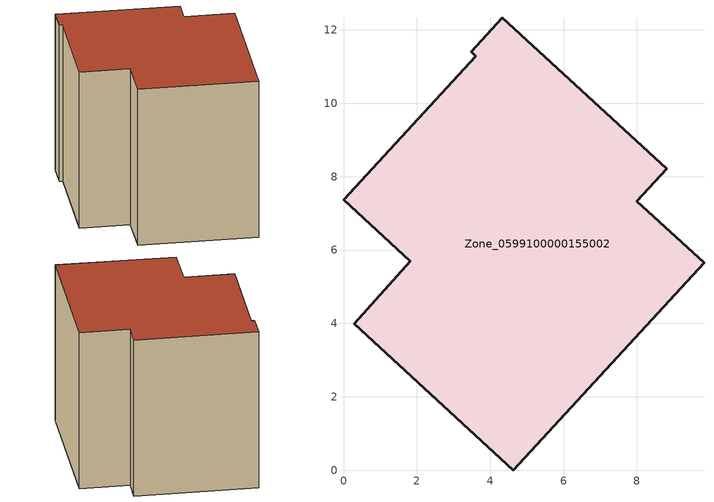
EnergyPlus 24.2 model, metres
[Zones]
Zone_0599100000155002
 floor ground (C_G): 4.63,0 0.29,3.99 1.82,5.69 0,7.37 3.61,11.29 3.48,11.41 4.33,12.33 8.82,8.21 8,7.33 9.83,5.65 z0
 wall outside (C_F): 8.82,8.21 4.33,12.33 3.48,11.41 3.61,11.29 0,7.37 1.82,5.69 0.29,3.99 4.63,0 9.83,5.65 8,7.33 8.82,8.21 z0:8.33
 roof outside (C_R): 0.29,3.99 4.63,0 9.83,5.65 8,7.33 8.82,8.21 4.33,12.33 3.48,11.41 3.61,11.29 0,7.37 1.82,5.69 z8.33
[BUILDING]
Pand.0599100000155002: North Axis=0; Terrain=City; Loads Convergence Tolerance Value=0.04; Temperature Convergence Tolerance Value=0.4; Solar Distribution=FullExterior; Maximum Number of Warmup Days=25; Minimum Number of Warmup Days=1
[Site:Location]
Rotterdam.The.Hague.AP_ZH_NLD Design_Conditions: Latitude=51.96; Longitude=4.45; Time Zone=1; Elevation=-4.5
[SITE:GROUNDTEMPERATURE:BUILDINGSURFACE]
18, 18, 18, 18, 18, 18, 18, 18, 18, 18, 18, 18
[MATERIAL] Thermal Absorptance=0.9; Solar Absorptance=0.7; Visible Absorptance=0.7
Name | Roughness | Thickness | Conductivity | Density | Specific Heat
G.TI.1975-1991 | MediumSmooth | 0.15 | 0.288461 | 540 | 1210
F.TI.1975-1991 | Rough | 0.3 | 0.230769 | 1920 | 840
R.TI.1975-1991 | MediumRough | 0.2 | 0.153846 | 1500 | 1000
[CONSTRUCTION]
C_G: G.TI.1975-1991
C_F: F.TI.1975-1991
C_R: R.TI.1975-1991
[ZONE]
Zone_0599100000155002: Type=1; Multiplier=1; Ceiling Height=Autocalculate; Volume=Autocalculate; Floor Area=autocalculate; Part of Total Floor Area=Yes
[ZONEINFILTRATION:DESIGNFLOWRATE]
Infil_Zone_0599100000155002: Zone or ZoneList or Space or SpaceList=Zone_0599100000155002; Schedule=AlwaysOn; Design Flow Rate Calculation Method=Flow/Area; Flow Rate per Floor Area=0.003; Constant Term Coefficient=1; Temperature Term Coefficient=0; Velocity Term Coefficient=0; Velocity Squared Term Coefficient=0
[HVACTEMPLATE:ZONE:IDEALLOADSAIRSYSTEM]
Zone_0599100000155002: Maximum Heating Supply Air Temperature=50; Minimum Cooling Supply Air Temperature=13; Maximum Heating Supply Air Humidity Ratio=0.0156; Minimum Cooling Supply Air Humidity Ratio=0.0077; Heating Limit=NoLimit; Cooling Limit=NoLimit; Dehumidification Control Type=ConstantSensibleHeatRatio; Cooling Sensible Heat Ratio=0.7; Dehumidification Setpoint=60; Humidification Control Type=None; Humidification Setpoint=30; Outdoor Air Method=None; Outdoor Air Flow Rate per Person=0.00944; Outdoor Air Flow Rate per Zone Floor Area=0; Outdoor Air Flow Rate per Zone=0; Demand Controlled Ventilation Type=None; Outdoor Air Economizer Type=NoEconomizer; Heat Recovery Type=None; Sensible Heat Recovery Effectiveness=0.7; Latent Heat Recovery Effectiveness=0.65
[ZONECONTROL:THERMOSTAT]
ThermostatControl_Zone_0599100000155002: Zone or ZoneList=Zone_0599100000155002; Control Type Schedule=DualSetpointControlType; Control 1=Thermostat_Zone_0599100000155002; Temperature Difference Between Cutout And Setpoint=0
[THERMOSTATSETPOINT:DUALSETPOINT]
Thermostat_Zone_0599100000155002: Heating Setpoint Temperature Schedule=HeatingSetpoint_Zone_0599100000155002; Cooling Setpoint Temperature Schedule=CoolingSetpoint_Zone_0599100000155002
[SCHEDULE:COMPACT]
HeatingSetpoint_Zone_0599100000155002: Through: 12/31, For: AllDays, Until: 24:00, 21
CoolingSetpoint_Zone_0599100000155002: Through: 12/31, For: AllDays, Until: 24:00, 24
DualSetpointControlType: Through: 12/31, For: AllDays, Until: 24:00, 4
AlwaysOn: Through: 12/31, For: AllDays, Until: 24:00, 1
